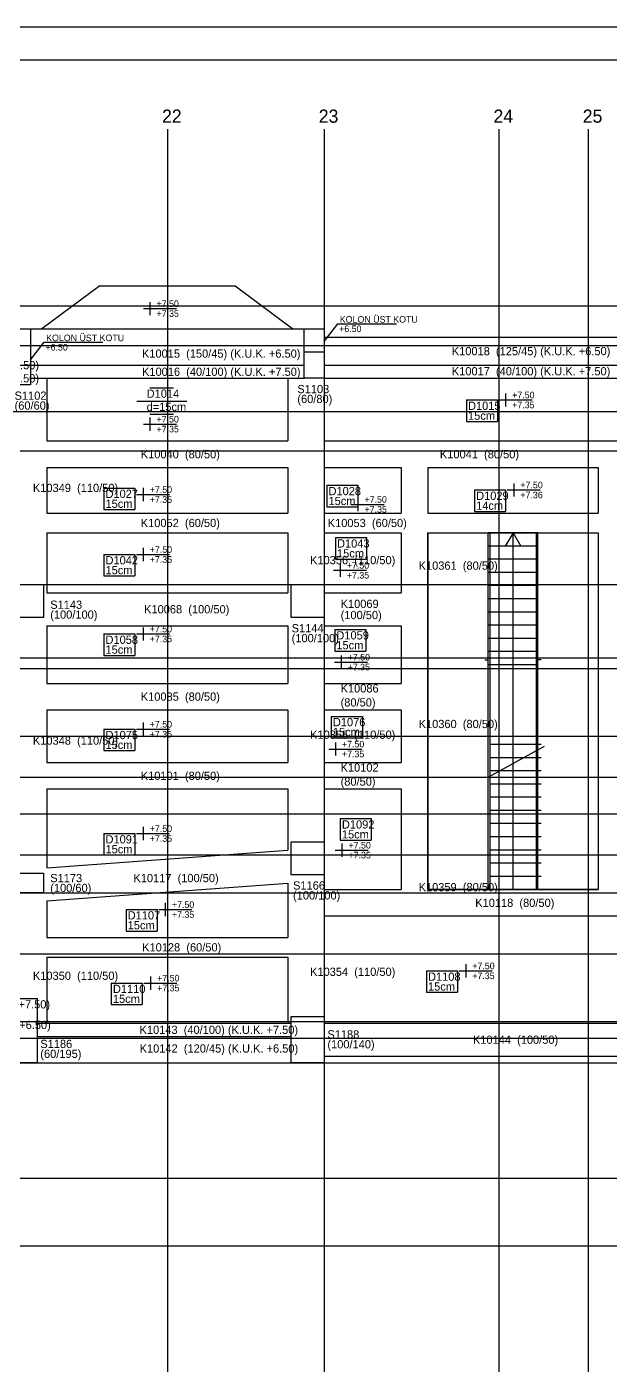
# Model space of a CAD drawing. Header units: millimetres. Extents: x -471670 to -452584, y -75378 to -66578.
# Drawn here: x -463903 to -462134, y -70636 to -66578 of the extents above; entities that cross this region are included whole.
import ezdxf

# ---------------------------------------------------------------- set-up
doc = ezdxf.new("R2010")
doc.units = ezdxf.units.MM
for name, color, linetype in [('brn_duvar_gazbeton', 7, 'Continuous'), ('brn_elev_13', 7, 'Continuous'), ('brn_stairs', 7, 'Continuous'), ('KM Aks', 7, 'Continuous'), ('KM Döşeme Markası', 7, 'Continuous'), ('KM Kesit Simge', 7, 'Continuous'), ('KM Kiriş', 7, 'Continuous'), ('KM Kiriş Markası', 7, 'Continuous'), ('KM Kolon', 7, 'Continuous'), ('KM Kolon Markası', 7, 'Continuous'), ('LGP-SLAB2', 7, 'Continuous'), ('PENC3', 7, 'Continuous'), ('REBAR_DET2', 7, 'Continuous'), ('REBAR_DET3', 7, 'Continuous'), ('TABLO', 7, 'Continuous'), ('VM Aks Markası', 7, 'Continuous'), ('VM İç Ölçü 100', 7, 'Continuous'), ('VM Kolon İzi', 7, 'Continuous')]:
    doc.layers.add(name, color=color, linetype=linetype)

msp = doc.modelspace()

# ---------------------------------------------------------------- linework, layer by layer
at = {"layer": 'brn_duvar_gazbeton'}
msp.add_lwpolyline([(-462667.7, -69193.6), (-462687.7, -69193.6), (-462687.7, -68112), (-462170.5, -68112), (-462170.5, -69193.6)], close=True, dxfattribs=at)
msp.add_lwpolyline([(-462667.7, -69193.6), (-462687.7, -69193.6), (-462687.7, -68112), (-462170.5, -68112), (-462170.5, -69193.6)], close=True, dxfattribs=at)
at = {"layer": 'brn_elev_13'}
msp.add_lwpolyline([(-462687.7, -69193.6), (-462687.7, -68112), (-462170.5, -68112), (-462170.5, -69193.6)], close=True, dxfattribs=at)
at = {"layer": 'brn_stairs'}
for p, q in [((-462429.1, -68112), (-462453.2, -68152)), ((-462429.1, -68112), (-462453.2, -68152)), ((-462429.1, -68112), (-462405.1, -68152)), ((-462429.1, -68805.7), (-462429.1, -68112)), ((-462429.1, -68112), (-462405.1, -68152)), ((-462429.1, -68805.7), (-462429.1, -68112)), ((-462504.3, -68852.5), (-462334.1, -68759)), ((-462504.3, -68852.5), (-462334.1, -68759)), ((-462429.1, -69193.6), (-462429.1, -68805.7)), ((-462429.1, -69193.6), (-462429.1, -68805.7))]:
    msp.add_line(p, q, dxfattribs=at)
for points in [[(-462359.1, -68112), (-462504.1, -68112)], [(-462344.1, -69193.6), (-462504.1, -69193.6), (-462504.1, -68112), (-462499.1, -68112), (-462499.1, -69193.6)], [(-462359.1, -68112), (-462504.1, -68112)], [(-462344.1, -69193.6), (-462504.1, -69193.6), (-462504.1, -68112), (-462499.1, -68112), (-462499.1, -69193.6)], [(-462354.1, -69193.6), (-462354.1, -68112), (-462359.1, -68112), (-462359.1, -69193.6)], [(-462354.1, -69193.6), (-462354.1, -68112), (-462359.1, -68112), (-462359.1, -69193.6)], [(-462359.1, -68152), (-462504.1, -68152)], [(-462359.1, -68152), (-462504.1, -68152)], [(-462359.1, -68192), (-462504.1, -68192)], [(-462359.1, -68192), (-462504.1, -68192)], [(-462359.1, -68232), (-462504.1, -68232)], [(-462359.1, -68232), (-462504.1, -68232)], [(-462354.1, -68272), (-462504.1, -68272)], [(-462354.1, -68272), (-462504.1, -68272)], [(-462359.1, -68312), (-462504.1, -68312)], [(-462359.1, -68312), (-462504.1, -68312)], [(-462359.1, -68352), (-462504.1, -68352)], [(-462359.1, -68352), (-462504.1, -68352)], [(-462359.1, -68392), (-462504.1, -68392)], [(-462359.1, -68392), (-462504.1, -68392)], [(-462359.1, -68432), (-462504.1, -68432)], [(-462359.1, -68432), (-462504.1, -68432)], [(-462514.1, -68497), (-462504.1, -68497)], [(-462514.1, -68497), (-462504.1, -68497)], [(-462354.1, -68472), (-462504.1, -68472)], [(-462354.1, -68472), (-462504.1, -68472)], [(-462344.1, -68497), (-462354.1, -68497)], [(-462344.1, -68497), (-462354.1, -68497)], [(-462354.1, -68512), (-462504.1, -68512)], [(-462354.1, -68512), (-462504.1, -68512)], [(-462344.1, -68753.6), (-462499.1, -68753.6)], [(-462344.1, -68753.6), (-462499.1, -68753.6)], [(-462344.1, -68793.6), (-462499.1, -68793.6)], [(-462344.1, -68793.6), (-462499.1, -68793.6)], [(-462344.1, -68833.6), (-462499.1, -68833.6)], [(-462344.1, -68833.6), (-462499.1, -68833.6)], [(-462344.1, -68873.6), (-462499.1, -68873.6)], [(-462344.1, -68873.6), (-462499.1, -68873.6)], [(-462344.1, -68913.6), (-462499.1, -68913.6)], [(-462344.1, -68913.6), (-462499.1, -68913.6)], [(-462344.1, -68953.6), (-462499.1, -68953.6)], [(-462344.1, -68953.6), (-462499.1, -68953.6)], [(-462344.1, -68993.6), (-462499.1, -68993.6)], [(-462344.1, -68993.6), (-462499.1, -68993.6)], [(-462344.1, -69033.6), (-462499.1, -69033.6)], [(-462344.1, -69033.6), (-462499.1, -69033.6)], [(-462344.1, -69073.6), (-462499.1, -69073.6)], [(-462344.1, -69073.6), (-462499.1, -69073.6)], [(-462344.1, -69113.6), (-462499.1, -69113.6)], [(-462344.1, -69113.6), (-462499.1, -69113.6)], [(-462344.1, -69153.6), (-462499.1, -69153.6)], [(-462344.1, -69153.6), (-462499.1, -69153.6)]]:
    msp.add_lwpolyline(points, dxfattribs=at)
at = {"layer": 'KM Aks'}
for p, q in [((-463476.6, -66888.6), (-463476.6, -74043.9)), ((-463001.6, -66888.6), (-463001.6, -74043.9)), ((-462471.6, -66888.6), (-462471.6, -74043.9)), ((-462201.6, -66888.6), (-462201.6, -74043.9)), ((-469386.6, -67423.6), (-455515.4, -67423.6)), ((-469386.6, -67543.6), (-455515.4, -67543.6)), ((-469386.6, -67743.6), (-455515.4, -67743.6)), ((-469386.6, -67863.6), (-455515.4, -67863.6)), ((-469386.6, -68268.6), (-455515.4, -68268.6)), ((-469386.6, -68523.6), (-455515.4, -68523.6)), ((-469386.6, -68728.6), (-455515.4, -68728.6)), ((-469386.6, -68852.6), (-455515.4, -68852.6)), ((-469386.6, -68963.6), (-455515.4, -68963.6)), ((-469386.6, -69088.6), (-455515.4, -69088.6)), ((-469386.6, -69203.6), (-455515.4, -69203.6)), ((-469386.6, -69388.6), (-455515.4, -69388.6)), ((-469386.6, -69593.6), (-455515.4, -69593.6)), ((-469386.6, -69643.6), (-455515.4, -69643.6)), ((-469386.6, -69718.6), (-455515.4, -69718.6)), ((-469386.6, -70068.6), (-455515.4, -70068.6)), ((-469386.6, -70273.6), (-455515.4, -70273.6))]:
    msp.add_line(p, q, dxfattribs=at)
at = {"layer": 'KM Kesit Simge'}
msp.add_line((-469035.7, -68491.3), (-455948, -68491.3), dxfattribs=at)
at = {"layer": 'KM Kiriş'}
for p, q in [((-463681.6, -67363.5), (-463856.6, -67493.5)), ((-463681.6, -67363.5), (-463271.6, -67363.5)), ((-463271.6, -67363.5), (-463096.6, -67493.5)), ((-463951.6, -67493.5), (-463001.6, -67493.5)), ((-463001.6, -67493.5), (-463001.6, -67563.5)), ((-463001.6, -67518.5), (-461941.6, -67518.5)), ((-463891.7, -67603.5), (-463061.5, -67603.5)), ((-463001.5, -67603.5), (-461941.7, -67603.5)), ((-463891.7, -67643.5), (-463061.5, -67643.5)), ((-463841.6, -67643.5), (-463111.6, -67643.5)), ((-463841.6, -67643.5), (-463841.6, -67833.5)), ((-463111.6, -67643.5), (-463111.6, -67833.5)), ((-463001.6, -67643.6), (-463001.6, -67833.5)), ((-463001.5, -67643.5), (-461941.6, -67643.5)), ((-463001.5, -67643.5), (-461941.6, -67643.5)), ((-463841.6, -67833.5), (-463111.6, -67833.5)), ((-463001.6, -67833.5), (-462687.6, -67833.5)), ((-462767.6, -67833.5), (-462090.6, -67833.5)), ((-462170.6, -67833.5), (-461941.6, -67833.5)), ((-463841.6, -67913.5), (-463111.6, -67913.5)), ((-463841.6, -67913.5), (-463841.6, -68052)), ((-463111.6, -67913.5), (-463111.6, -68052)), ((-463001.6, -67913.5), (-462767.6, -67913.5)), ((-463001.6, -67913.5), (-463001.6, -68052)), ((-462767.6, -67913.5), (-462767.6, -68052)), ((-462687.6, -67913.5), (-462170.6, -67913.5)), ((-462687.6, -67913.5), (-462687.6, -68052)), ((-462170.6, -67913.5), (-462170.6, -68052)), ((-463841.6, -68052), (-463111.6, -68052)), ((-463001.6, -68052), (-462767.6, -68052)), ((-462687.6, -68052), (-462170.6, -68052)), ((-463841.6, -68112), (-463111.6, -68112)), ((-463841.6, -68112), (-463841.6, -68293.6)), ((-463111.6, -68112), (-463111.6, -68293.6)), ((-463001.6, -68112), (-462767.6, -68112)), ((-463001.6, -68112), (-463001.5, -68268.6)), ((-462767.6, -68112), (-462767.6, -68293.6)), ((-462687.6, -68112), (-462170.6, -68112)), ((-462687.6, -68112), (-462687.6, -68393.6)), ((-462170.6, -68112), (-462170.6, -68328.6)), ((-463841.6, -68293.6), (-463111.6, -68293.6)), ((-463001.5, -68293.6), (-462767.6, -68293.6)), ((-462687.6, -68293.6), (-462687.6, -68648.6)), ((-462170.6, -68328.6), (-462170.6, -68608.5)), ((-463841.6, -68393.6), (-463111.6, -68393.6)), ((-463841.6, -68393.6), (-463841.6, -68568.5)), ((-463111.6, -68393.6), (-463111.6, -68568.5)), ((-463001.6, -68393.6), (-462767.6, -68393.6)), ((-463001.6, -68393.6), (-463001.6, -68568.5)), ((-462767.6, -68393.6), (-462767.6, -68568.5)), ((-463841.6, -68568.5), (-463111.6, -68568.5)), ((-463001.6, -68568.5), (-462767.6, -68568.5)), ((-462687.6, -68568.5), (-462687.6, -68888.5)), ((-462170.6, -68608.5), (-462170.6, -68988.6)), ((-463841.6, -68648.6), (-463111.6, -68648.6)), ((-463841.6, -68648.6), (-463841.6, -68808.5)), ((-463111.6, -68648.6), (-463111.6, -68808.5)), ((-463001.6, -68648.6), (-462767.6, -68648.6)), ((-463001.6, -68648.6), (-463001.6, -68808.5)), ((-462767.6, -68648.6), (-462767.6, -68808.5)), ((-463841.6, -68808.5), (-463111.6, -68808.5)), ((-463001.6, -68808.5), (-462767.6, -68808.5)), ((-462687.6, -68808.5), (-462687.6, -69193.6)), ((-463841.6, -68888.5), (-463111.6, -68888.5)), ((-463841.6, -68888.5), (-463841.6, -69127.6)), ((-463111.6, -68888.5), (-463111.6, -69074.1)), ((-463001.6, -68888.5), (-462767.6, -68888.5)), ((-463001.6, -68888.5), (-463001.5, -69048.6)), ((-462767.6, -68888.5), (-462767.6, -69193.6)), ((-462170.6, -68888.6), (-462170.6, -69193.6)), ((-463841.6, -69127.6), (-463111.6, -69074.1)), ((-463841.6, -69227.9), (-463111.6, -69174.4)), ((-463111.6, -69174.4), (-463111.6, -69273.6)), ((-463001.6, -69148.6), (-463001.6, -69193.6)), ((-463841.6, -69227.9), (-463841.6, -69338.6)), ((-463111.6, -69193.6), (-463111.6, -69338.6)), ((-463001.6, -69193.6), (-462767.6, -69193.6)), ((-462687.6, -69193.6), (-462170.6, -69193.6)), ((-463001.6, -69273.6), (-462687.6, -69273.6)), ((-463001.6, -69273.6), (-463001.6, -69398.6)), ((-462767.6, -69273.6), (-462090.6, -69273.6)), ((-462170.6, -69273.6), (-461941.6, -69273.6)), ((-463841.6, -69338.6), (-463111.6, -69338.6)), ((-463001.6, -69338.6), (-463001.5, -69578.6)), ((-463841.6, -69398.6), (-463111.6, -69398.6)), ((-463841.6, -69398.6), (-463841.6, -69598.6)), ((-463111.6, -69398.6), (-463111.6, -69598.6)), ((-463871.5, -69598.6), (-463101.5, -69598.6)), ((-463841.6, -69598.6), (-463111.6, -69598.6)), ((-463001.5, -69598.6), (-461941.7, -69598.6)), ((-463871.5, -69638.6), (-463101.5, -69638.6)), ((-463001.5, -69698.6), (-461941.7, -69698.6)), ((-463871.5, -69718.6), (-463101.5, -69718.6))]:
    msp.add_line(p, q, dxfattribs=at)
at = {"layer": 'KM Kolon'}
for points in [[(-463951.6, -67493.5), (-463891.6, -67493.5), (-463891.6, -67663.5), (-463951.6, -67663.5)], [(-463061.6, -67493.5), (-463001.6, -67493.5), (-463001.6, -67643.5), (-463061.6, -67643.5)], [(-463061.6, -67563.5), (-463001.6, -67563.5), (-463001.6, -67643.5), (-463061.6, -67643.5)], [(-463951.6, -67603.5), (-463891.6, -67603.5), (-463891.6, -67663.5), (-463951.6, -67663.5)], [(-463951.6, -68268.6), (-463851.6, -68268.6), (-463851.6, -68368.5), (-463951.6, -68368.5)], [(-463101.6, -68268.6), (-463001.6, -68268.6), (-463001.6, -68368.5), (-463101.6, -68368.5)], [(-463101.6, -69048.6), (-463001.6, -69048.6), (-463001.6, -69148.6), (-463101.6, -69148.6)], [(-463951.6, -69143.6), (-463851.6, -69143.6), (-463851.6, -69203.6), (-463951.6, -69203.6)], [(-463951.6, -69523.6), (-463871.6, -69523.6), (-463871.6, -69718.6), (-463951.6, -69718.6)], [(-463931.6, -69523.6), (-463871.6, -69523.6), (-463871.6, -69718.6), (-463931.6, -69718.6)], [(-463101.6, -69578.6), (-463001.6, -69578.6), (-463001.6, -69718.6), (-463101.6, -69718.6)]]:
    msp.add_lwpolyline(points, close=True, dxfattribs=at)
at = {"layer": 'LGP-SLAB2'}
for p, q in [((-463549.4, -67432.2), (-463449.4, -67432.2)), ((-463529.4, -67412.2), (-463529.4, -67452.2)), ((-463529.4, -67672.4), (-463458, -67672.4)), ((-463569.4, -67712.4), (-463418, -67712.4)), ((-462570.4, -67709.2), (-462476.5, -67709.2)), ((-462570.4, -67709.2), (-462570.4, -67774.2)), ((-462476.5, -67709.2), (-462476.5, -67774.2)), ((-463529.4, -67752.4), (-463458, -67752.4)), ((-463529.4, -67762.4), (-463529.4, -67802.4)), ((-463549.4, -67782.4), (-463449.4, -67782.4)), ((-462570.4, -67774.2), (-462476.5, -67774.2)), ((-462993.2, -67967.8), (-462899, -67967.8)), ((-462993.2, -67967.8), (-462993.2, -68032.8)), ((-462899, -67967.8), (-462899, -68032.8)), ((-463669.1, -67976.2), (-463575, -67976.2)), ((-463669.1, -67976.2), (-463669.1, -68041.2)), ((-463575, -67976.2), (-463575, -68041.2)), ((-462545.8, -67982), (-462451.7, -67982)), ((-462545.8, -67982), (-462545.8, -68047)), ((-462451.7, -67982), (-462451.7, -68047)), ((-463669.1, -68041.2), (-463575, -68041.2)), ((-462993.2, -68032.8), (-462899, -68032.8)), ((-462545.8, -68047), (-462451.7, -68047)), ((-462967.4, -68126.5), (-462873.2, -68126.5)), ((-462967.4, -68126.5), (-462967.4, -68191.5)), ((-462873.2, -68126.5), (-462873.2, -68191.5)), ((-463669.1, -68177.6), (-463575, -68177.6)), ((-463669.1, -68177.6), (-463669.1, -68242.6)), ((-463575, -68177.6), (-463575, -68242.6)), ((-462967.4, -68191.5), (-462873.2, -68191.5)), ((-463669.1, -68242.6), (-463575, -68242.6)), ((-462969.4, -68405.2), (-462875.3, -68405.2)), ((-462969.4, -68405.2), (-462969.4, -68470.2)), ((-462875.3, -68405.2), (-462875.3, -68470.2)), ((-463669.1, -68418.5), (-463575.1, -68418.5)), ((-463669.1, -68418.5), (-463669.1, -68483.5)), ((-463575.1, -68418.5), (-463575.1, -68483.5)), ((-463669.1, -68483.5), (-463575.1, -68483.5)), ((-462969.4, -68470.2), (-462875.3, -68470.2)), ((-462980, -68668.3), (-462885.7, -68668.3)), ((-462980, -68668.3), (-462980, -68733.3)), ((-462885.7, -68668.3), (-462885.7, -68733.3)), ((-463669.1, -68707.3), (-463575.1, -68707.3)), ((-463669.1, -68707.3), (-463669.1, -68772.3)), ((-463575.1, -68707.3), (-463575.1, -68772.3)), ((-462980, -68733.3), (-462885.7, -68733.3)), ((-463669.1, -68772.3), (-463575.1, -68772.3)), ((-462952.6, -68978.5), (-462858.5, -68978.5)), ((-462952.6, -68978.5), (-462952.6, -69043.5)), ((-462858.5, -68978.5), (-462858.5, -69043.5)), ((-463669.1, -69023.6), (-463575, -69023.6)), ((-463669.1, -69023.6), (-463669.1, -69088.6)), ((-463575, -69023.6), (-463575, -69088.6)), ((-462952.6, -69043.5), (-462858.5, -69043.5)), ((-463669.1, -69088.6), (-463575, -69088.6)), ((-463601.9, -69254.1), (-463507.8, -69254.1)), ((-463601.9, -69254.1), (-463601.9, -69319.1)), ((-463507.8, -69254.1), (-463507.8, -69319.1)), ((-463601.9, -69319.1), (-463507.8, -69319.1)), ((-462691.6, -69440), (-462597.5, -69440)), ((-462691.6, -69440), (-462691.6, -69505)), ((-462597.5, -69440), (-462597.5, -69505)), ((-463646.6, -69477.1), (-463552.6, -69477.1)), ((-463646.6, -69477.1), (-463646.6, -69542.1)), ((-463552.6, -69477.1), (-463552.6, -69542.1)), ((-462691.6, -69505), (-462597.5, -69505)), ((-463646.6, -69542.1), (-463552.6, -69542.1))]:
    msp.add_line(p, q, dxfattribs=at)
at = {"layer": 'PENC3'}
msp.add_line((-462687.6, -68112), (-462687.6, -68393.5), dxfattribs=at)
at = {"layer": 'REBAR_DET2'}
for p, q in [((-462471.5, -67709.2), (-462371.5, -67709.2)), ((-462451.5, -67689.2), (-462451.5, -67729.2)), ((-462426.7, -67962), (-462426.7, -68002)), ((-463570, -67995.9), (-463470, -67995.9)), ((-463550, -67975.9), (-463550, -68015.9)), ((-462899.1, -68005.8), (-462899.1, -68045.8)), ((-462446.7, -67982), (-462346.7, -67982)), ((-462919.1, -68025.8), (-462819.1, -68025.8)), ((-463550, -68157.6), (-463550, -68197.6)), ((-463570, -68177.6), (-463470, -68177.6)), ((-462952.7, -68205.4), (-462952.7, -68245.4)), ((-462972.7, -68225.4), (-462872.7, -68225.4)), ((-463550.1, -68398.5), (-463550.1, -68438.5)), ((-463570.1, -68418.5), (-463470.1, -68418.5)), ((-462950.2, -68483.9), (-462950.2, -68523.9)), ((-462970.2, -68503.9), (-462870.2, -68503.9)), ((-463550.1, -68687.3), (-463550.1, -68727.3)), ((-463570.1, -68707.3), (-463470.1, -68707.3)), ((-462987.5, -68767.4), (-462887.5, -68767.4)), ((-462967.5, -68747.4), (-462967.5, -68787.4)), ((-463570, -69023.6), (-463470, -69023.6)), ((-463550, -69003.6), (-463550, -69043.6)), ((-462947.6, -69054), (-462947.6, -69094)), ((-462967.6, -69074), (-462867.6, -69074)), ((-463502.8, -69254.1), (-463402.8, -69254.1)), ((-463482.8, -69234.1), (-463482.8, -69274.1)), ((-462572.5, -69420), (-462572.5, -69460)), ((-463527.6, -69457.1), (-463527.6, -69497.1)), ((-462592.5, -69440), (-462492.5, -69440)), ((-463547.6, -69477.1), (-463447.6, -69477.1))]:
    msp.add_line(p, q, dxfattribs=at)
at = {"layer": 'TABLO'}
for points in [[(-469669.6, -66577.6), (-452583.6, -66577.6), (-452583.6, -75377.6), (-469669.6, -75377.6)], [(-469569.6, -66677.6), (-452683.6, -66677.6), (-452683.6, -75277.6), (-469569.6, -75277.6)]]:
    msp.add_lwpolyline(points, close=True, dxfattribs=at)
at = {"layer": 'VM İç Ölçü 100'}
msp.add_lwpolyline([(-462170.6, -69193.6), (-462687.6, -69193.6), (-462687.6, -68112.1), (-462170.6, -68112.1)], close=True, dxfattribs=at)
msp.add_lwpolyline([(-462170.6, -69193.6), (-462687.6, -69193.6), (-462687.6, -68112.1), (-462170.6, -68112.1)], close=True, dxfattribs=at)
at = {"layer": 'VM Kolon İzi'}
for points in [[(-463001.6, -67531.4), (-462959.8, -67478), (-462782.4, -67478)], [(-463891.6, -67587.4), (-463849.8, -67534), (-463672.4, -67534)]]:
    msp.add_lwpolyline(points, dxfattribs=at)

# ---------------------------------------------------------------- texts
at = {"layer": 'KM Döşeme Markası'}
for s, height, p in [('+7.50', 20, (-463509.4, -67427.2)), ('+7.35', 20, (-463509.4, -67457.2)), ('D1014', 25, (-463539.4, -67702.4)), ('d=15cm', 25, (-463539.4, -67742.4)), ('D1015', 25, (-462565.4, -67739.2)), ('+7.50', 20, (-463509.4, -67777.4)), ('15cm', 25, (-462565.4, -67769.2)), ('+7.35', 20, (-463509.4, -67807.4)), ('D1027', 25, (-463664.1, -68006.2)), ('15cm', 25, (-462988.2, -68027.8)), ('D1028', 25, (-462988.2, -67997.8)), ('D1029', 25, (-462540.8, -68012)), ('15cm', 25, (-463664.1, -68036.2)), ('14cm', 25, (-462540.8, -68042)), ('D1043', 25, (-462962.4, -68156.5)), ('15cm', 25, (-462962.4, -68186.5)), ('15cm', 25, (-463664.1, -68237.6)), ('D1042', 25, (-463664.1, -68207.6)), ('D1059', 25, (-462964.4, -68435.2)), ('15cm', 25, (-463664.1, -68478.5)), ('D1058', 25, (-463664.1, -68448.5)), ('15cm', 25, (-462964.4, -68465.2)), ('D1076', 25, (-462975, -68698.3)), ('D1075', 25, (-463664.1, -68737.3)), ('15cm', 25, (-462975, -68728.3)), ('15cm', 25, (-463664.1, -68767.3)), ('D1092', 25, (-462947.6, -69008.5)), ('15cm', 25, (-462947.6, -69038.5)), ('15cm', 25, (-463664.1, -69083.6)), ('D1091', 25, (-463664.1, -69053.6)), ('D1107', 25, (-463596.9, -69284.1)), ('15cm', 25, (-463596.9, -69314.1)), ('D1108', 25, (-462686.6, -69470)), ('15cm', 25, (-463641.6, -69537.1)), ('D1110', 25, (-463641.6, -69507.1)), ('15cm', 25, (-462686.6, -69500))]:
    msp.add_text(s, height=height, dxfattribs=at).set_placement(p)
at = {"layer": 'KM Kiriş Markası'}
for s, p in [('K10015  (150/45) (K.U.K. +6.50)', (-463553.6, -67581)), ('K10018  (125/45) (K.U.K. +6.50)', (-462614.5, -67573.5)), ('K10013  (120/45) (K.U.K. +6.50)', (-464345.9, -67616)), ('K10014  (40/100) (K.U.K. +7.50) ', (-464345.9, -67656)), ('K10016  (40/100) (K.U.K. +7.50) ', (-463553.4, -67636)), ('K10017  (40/100) (K.U.K. +7.50) ', (-462614.5, -67634.5)), ('K10040  (80/50)', (-463557.2, -67886)), ('K10041  (80/50)', (-462650.6, -67886)), ('K10349  (110/50)', (-463884.1, -67988.2)), ('K10052  (60/50)', (-463557.2, -68094.5)), ('K10053  (60/50)', (-462990.6, -68094.5)), ('K10356  (110/50)', (-463044.1, -68207.2)), ('K10361  (80/50)', (-462715.1, -68223.8)), ('K10068  (100/50)', (-463547.1, -68356.1)), ('K10069', (-462951.5, -68339.7)), ('(100/50)', (-462951.5, -68373.6)), ('K10086', (-462951.6, -68596)), ('K10085  (80/50)', (-463557.2, -68621)), ('(80/50)', (-462951.6, -68638.5)), ('K10360  (80/50)', (-462715.1, -68703.9)), ('K10348  (110/50)', (-463884.1, -68754.3)), ('K10355  (110/50)', (-463044.1, -68736.4)), ('K10102', (-462951.6, -68836)), ('K10101  (80/50)', (-463557.2, -68861)), ('(80/50)', (-462951.6, -68878.5)), ('K10117  (100/50)', (-463579.5, -69171.1)), ('K10359  (80/50)', (-462715.1, -69198.7)), ('K10118  (80/50)', (-462543.5, -69246.1)), ('K10128  (60/50)', (-463553, -69381.1)), ('K10354  (110/50)', (-463044.1, -69455.2)), ('K10350  (110/50)', (-463884.1, -69467.2)), ('K10141  (40/100) (K.U.K. +7.50) ', (-464312.4, -69553.9)), ('K10140  (120/45) (K.U.K. +6.50)', (-464310.3, -69616.4)), ('K10143  (40/100) (K.U.K. +7.50) ', (-463560.9, -69631.1)), ('K10142  (120/45) (K.U.K. +6.50)', (-463560.6, -69687.7)), ('K10144  (100/50)', (-462550.5, -69661.1))]:
    msp.add_text(s, height=25, dxfattribs=at).set_placement(p)
at = {"layer": 'KM Kolon Markası'}
for s, p in [('S1102', (-463939.7, -67708.5)), ('S1103', (-463082.7, -67688.5)), ('(60/60)', (-463939.7, -67738.5)), ('(60/80)', (-463082.7, -67718.5)), ('S1143', (-463831.6, -68342.3)), ('(100/100)', (-463831.6, -68372.3)), ('S1144', (-463099.9, -68413.6)), ('(100/100)', (-463099.9, -68443.6)), ('S1173', (-463831.6, -69171.1)), ('(100/60)', (-463831.6, -69201.1)), ('S1166', (-463095.7, -69193.6)), ('(100/100)', (-463095.7, -69223.6)), ('S1188', (-462991.6, -69645)), ('S1186', (-463861.6, -69673.9)), ('(100/140)', (-462991.6, -69675)), ('(60/195)', (-463861.6, -69703.9))]:
    msp.add_text(s, height=25, dxfattribs=at).set_placement(p)
at = {"layer": 'REBAR_DET3'}
for s, p in [('+7.50', (-462431.5, -67704.2)), ('+7.35', (-462431.5, -67734.2)), ('+7.50', (-462406.7, -67977)), ('+7.50', (-463530, -67990.9)), ('+7.35', (-463530, -68020.9)), ('+7.50', (-462879.1, -68020.8)), ('+7.36', (-462406.7, -68007)), ('+7.35', (-462879.1, -68050.8)), ('+7.50', (-463530, -68172.6)), ('+7.35', (-463530, -68202.6)), ('+7.50', (-462932.7, -68220.4)), ('+7.35', (-462932.7, -68250.4)), ('+7.50', (-463530.1, -68413.6)), ('+7.35', (-463530.1, -68443.6)), ('+7.50', (-462930.2, -68498.9)), ('+7.35', (-462930.2, -68528.9)), ('+7.50', (-463530.1, -68702.3)), ('+7.35', (-463530.1, -68732.3)), ('+7.50', (-462947.5, -68762.4)), ('+7.35', (-462947.5, -68792.4)), ('+7.50', (-463530, -69018.6)), ('+7.35', (-463530, -69048.6)), ('+7.50', (-462927.6, -69069)), ('+7.35', (-462927.6, -69099)), ('+7.50', (-463462.8, -69249.1)), ('+7.35', (-463462.8, -69279.1)), ('+7.50', (-462552.5, -69435)), ('+7.50', (-463507.6, -69472.1)), ('+7.35', (-462552.5, -69465)), ('+7.35', (-463507.6, -69502.1))]:
    msp.add_text(s, height=20, dxfattribs=at).set_placement(p)
at = {"layer": 'VM Aks Markası'}
for s, p in [('22', (-463492.8, -66868.6)), ('23', (-463017.8, -66868.6)), ('24', (-462488.2, -66868.6)), ('25', (-462217.8, -66868.6))]:
    msp.add_text(s, height=40, dxfattribs=at).set_placement(p)
at = {"layer": 'VM Kolon İzi'}
for s, p in [('+6.50', (-462956, -67503.3)), ('KOLON ÜST KOTU', (-462954, -67474.8)), ('KOLON ÜST KOTU', (-463844, -67530.8)), ('+6.50', (-463846, -67559.3))]:
    msp.add_text(s, height=20, dxfattribs=at).set_placement(p)

doc.saveas('drawing.dxf')
